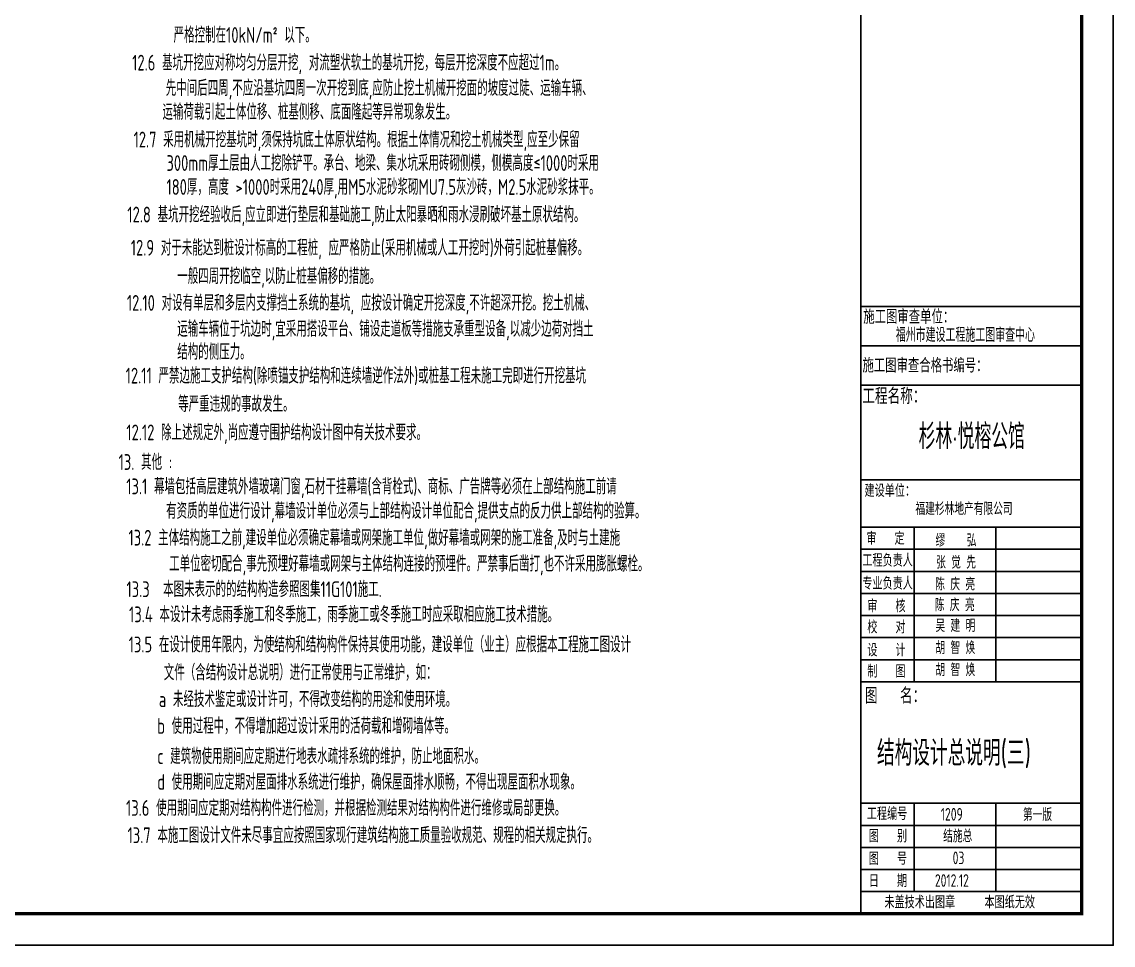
# Model space of a CAD drawing. Header units: millimetres. Extents: x -981077 to -572908, y -546666 to -409449.
# Drawn here: x -750205 to -715621, y -537753 to -508472 of the extents above; entities that cross this region are included whole.
import ezdxf
from ezdxf.enums import TextEntityAlignment as Align

# ---------------------------------------------------------------- set-up
doc = ezdxf.new("R2010")
doc.units = ezdxf.units.MM
doc.header["$LTSCALE"] = 1000
for name, color, linetype in [('mb-标准层', 7, 'Continuous'), ('PUB_TITLE', 4, 'Continuous'), ('图框', 7, 'Continuous'), ('图称-桩', 7, 'Continuous')]:
    doc.layers.add(name, color=color, linetype=linetype)
doc.styles.add('HZ', font='romans.shx', dxfattribs={"bigfont": 'hztxt3.shx'})
doc.styles.add('HZTXT2', font='txt.shx', dxfattribs={"width": 0.8, "bigfont": 'hztxt.shx'})
doc.styles.get("Standard").update_dxf_attribs({"font": 'tssdeng.shx', "bigfont": '_tssdchn.shx'})
doc.styles.add('TSSD_Dimension', font='tssdeng.shx', dxfattribs={"width": 0.7, "bigfont": 'tssdchn.shx'})
doc.styles.add('TSSD_Norm', font='tssdeng.shx', dxfattribs={"width": 0.8, "bigfont": 'HZFS.SHX'})

msp = doc.modelspace()

# ---------------------------------------------------------------- linework, layer by layer
at = {"layer": '图框'}
for p, q in [((-723620.886, -536753.458), (-723620.886, -479353.458)), ((-723620.886, -517499.596), (-716620.886, -517499.596)), ((-723620.886, -518749.596), (-716620.886, -518749.596)), ((-723620.886, -519999.596), (-716620.886, -519999.596)), ((-723620.886, -522999.596), (-716620.886, -522999.596)), ((-723620.886, -524499.596), (-716620.886, -524499.596)), ((-721930.351, -524499.596), (-721930.351, -529399.458)), ((-719343.617, -524499.596), (-719343.617, -529399.458)), ((-723620.886, -525199.596), (-716620.886, -525199.596)), ((-723620.886, -525899.596), (-716620.886, -525899.596)), ((-723620.886, -526599.596), (-716620.886, -526599.596)), ((-723620.886, -527299.458), (-716620.886, -527299.458)), ((-723620.886, -527999.458), (-716620.886, -527999.458)), ((-723620.886, -528699.458), (-716620.886, -528699.458)), ((-723620.886, -529399.458), (-716620.886, -529399.458)), ((-723620.886, -533253.458), (-716620.886, -533253.458)), ((-721930.351, -533253.458), (-721930.351, -536053.458)), ((-719343.617, -533253.458), (-719343.617, -536053.458)), ((-723620.886, -533953.458), (-716620.886, -533953.458)), ((-723620.886, -534653.458), (-716620.886, -534653.458)), ((-716620.886, -535353.458), (-723620.886, -535353.458)), ((-716620.886, -536053.458), (-723620.886, -536053.458))]:
    msp.add_line(p, q, dxfattribs=at)
for points in [[(-799720.886, -537753.458), (-799720.886, -478353.458), (-715620.886, -478353.458), (-715620.886, -537753.458)], [(-799720.886, -537753.458), (-715620.886, -537753.458), (-715620.886, -478353.458), (-799720.886, -478353.458)]]:
    msp.add_lwpolyline(points, close=True, dxfattribs=at)
at = {"layer": '图框', "const_width": 100}
msp.add_lwpolyline([(-797220.886, -536753.458), (-716620.886, -536753.458), (-716620.886, -479353.458), (-797220.886, -479353.458)], close=True, dxfattribs=at)

# ---------------------------------------------------------------- texts
at = {"layer": 'mb-标准层', "style": 'TSSD_Dimension', "width": 0.7}
for s, p in [('严格控制在10kN/m%%1402%%141 以下。', (-745395.931, -509140.114)), ('12.6 基坑开挖应对称均匀分层开挖, 对流塑状软土的基坑开挖，每层开挖深度不应超过1m。', (-746708.762, -510017.366)), ('先中间后四周,不应沿基坑四周一次开挖到底,应防止挖土机械开挖面的坡度过陡、运输车辆、', (-745645.218, -510821.544)), ('运输荷载引起土体位移、桩基侧移、底面隆起等异常现象发生。', (-745748.764, -511578.917)), ('12.7 采用机械开挖基坑时,须保持坑底土体原状结构。根据土体情况和挖土机械类型,应至少保留', (-746664.796, -512456.341)), ('300mm厚土层由人工挖除铲平。承台、地梁、集水坑采用砖砌侧模，侧模高度≤1000时采用', (-745621.811, -513201.477)), ('180厚，高度 >1000时采用240厚,用M5水泥砂浆砌MU7.5灰沙砖，M2.5水泥砂浆抹平。', (-745621.811, -513959.496)), ('12.8 基坑开挖经验收后,应立即进行垫层和基础施工,防止太阳暴晒和雨水浸刷破坏基土原状结构。', (-746861.135, -514834.365)), ('12.9 对于未能达到桩设计标高的工程桩, 应严格防止(采用机械或人工开挖时)外荷引起桩基偏移。', (-746752.734, -515886.603)), ('一般四周开挖临空,以防止桩基偏移的措施。', (-745279.743, -516786.603)), ('12.10 对设有单层和多层内支撑挡土系统的基坑, 应按设计确定开挖深度,不许超深开挖。挖土机械、', (-746877.601, -517635.857)), ('运输车辆位于坑边时,宜采用搭设平台、铺设走道板等措施支承重型设备,以减少边荷对挡土', (-745279.743, -518459.738)), ('结构的侧压力。', (-745279.743, -519188.575)), ('12.11 严禁边施工支护结构(除喷锚支护结构和连续墙逆作法外)或桩基工程未施工完即进行开挖基坑', (-746915.012, -519942.636)), ('等严重违规的事故发生。', (-745251.202, -520842.636)), ('12.12 除上述规定外,尚应遵守围护结构设计图中有关技术要求。', (-746893.03, -521742.636)), ('13. 其他 :', (-747140.133, -522682.74)), ('13.1 幕墙包括高层建筑外墙玻璃门窗,石材干挂幕墙(含背栓式)、商标、广告牌等必须在上部结构施工前请', (-746895.137, -523455.633)), ('有资质的单位进行设计,幕墙设计单位必须与上部结构设计单位配合,提供支点的反力供上部结构的验算。', (-745632.297, -524232.138)), ('13.2 主体结构施工之前,建设单位必须确定幕墙或网架施工单位,做好幕墙或网架的施工准备,及时与土建施', (-746825.995, -525082.599)), ('工单位密切配合,事先预埋好幕墙或网架与主体结构连接的预埋件。严禁事后凿打,也不许采用膨胀螺栓。', (-745536.896, -525907.599)), ('13.3  本图未表示的的结构构造参照图集11G101施工.', (-746889.088, -526715.48)), ('13.4 本设计未考虑雨季施工和冬季施工，雨季施工或冬季施工时应采取相应施工技术措施。', (-746807.676, -527513.636)), ('13.5 在设计使用年限内，为使结构和结构构件保持其使用功能，建设单位（业主）应根据本工程施工图设计', (-746818.384, -528467.669)), ('文件（含结构设计总说明）进行正常使用与正常维护，如：', (-745705.885, -529355.07)), ('a 未经技术鉴定或设计许可，不得改变结构的用途和使用环境。', (-745863.94, -530204.424)), ('b 使用过程中，不得增加超过设计采用的活荷载和增砌墙体等。', (-745913.652, -531050.764)), ('c 建筑物使用期间应定期进行地表水疏排系统的维护，防止地面积水。 ', (-745913.652, -532011.153)), ('d 使用期间应定期对屋面排水系统进行维护，确保屋面排水顺畅，不得出现屋面积水现象。', (-745913.652, -532826.666)), ('13.6 使用期间应定期对结构构件进行检测，并根据检测结果对结构构件进行维修或局部更换。', (-746903.663, -533653)), ('13.7 本施工图设计文件未尽事宜应按照国家现行建筑结构施工质量验收规范、规程的相关规定执行。', (-746856.061, -534516.679))]:
    msp.add_text(s, height=500, dxfattribs=at).set_placement(p)
at = {"layer": 'PUB_TITLE', "linetype": 'ByBlock', "style": 'HZ', "width": 0.7}
msp.add_text('福州市建设工程施工图审查中心  ', height=450, dxfattribs=at).set_placement((-720088.561, -518374.503), align=Align.MIDDLE)
at = {"layer": 'PUB_TITLE', "width": 0.7}
for s, height, p in [('杉林·悦榕公馆', 800, (-720102.893, -521578.598)), ('福建杉林地产有限公司', 400, (-720347.062, -523895.674))]:
    msp.add_text(s, height=height, dxfattribs=at).set_placement(p, align=Align.MIDDLE)
at = {"layer": 'PUB_TITLE', "linetype": 'ByBlock', "width": 0.7}
for s, p in [('缪    弘', (-720600.05, -524894.295)), ('张 觉 先', (-720600.05, -525594.295)), ('陈 庆 亮', (-720627.75, -526282.971)), ('陈 庆 亮', (-720642.403, -526939.28)), ('吴 建 明', (-720621.082, -527601.358)), ('胡 智 焕', (-720621.082, -528301.358)), ('胡 智 焕', (-720621.082, -529001.358))]:
    msp.add_text(s, height=400, dxfattribs=at).set_placement(p, align=Align.MIDDLE)
for s, p in [('1209', (-721083.036, -533802.631)), ('第一版', (-718480.713, -533814.553)), ('结施总', (-721009.642, -534490.541)), ('2012.12', (-721270.481, -535902.631))]:
    msp.add_text(s, height=400, dxfattribs=at).set_placement(p)
msp.add_text('03', height=400, dxfattribs=at).set_placement((-720707.368, -534785.342), align=Align.TOP_LEFT)
at = {"layer": '图框', "style": 'HZTXT2', "width": 0.8}
for s, height, p in [('施工图审查单位：', 450, (-722098.831, -517800.165)), ('施工图审查合格书编号：', 450, (-721584.902, -519344.496)), ('工程名称：', 500, (-722569.881, -520316.651)), ('建设单位：', 400, (-722699.268, -523316.979)), ('审  定', 400, (-722834.553, -524832.523)), ('工程负责人', 400, (-722768.805, -525529.667)), ('专业负责人', 400, (-722768.805, -526258.453)), ('审  核', 400, (-722805.7, -526976.429)), ('校  对', 400, (-722805.2, -527644.275)), ('设  计', 400, (-722805.7, -528377.605)), ('制  图', 400, (-722805.7, -529050.718)), ('图  名：', 500, (-722532.755, -529819.613)), ('工程编号', 400, (-722785.7, -533561.202)), ('图  别', 400, (-722758.021, -534278.364)), ('图  号', 400, (-722758.021, -534995.304)), ('日  期', 400, (-722758.021, -535695.304)), ('未盖技术出图章   本图纸无效', 400, (-720484.344, -536364.387))]:
    msp.add_text(s, height=height, dxfattribs=at).set_placement(p, align=Align.MIDDLE)
at = {"layer": '图称-桩', "style": 'TSSD_Norm', "width": 0.7}
msp.add_text('结构设计总说明(三)', height=800, dxfattribs=at).set_placement((-723105.763, -532061.718))

doc.saveas('drawing.dxf')
